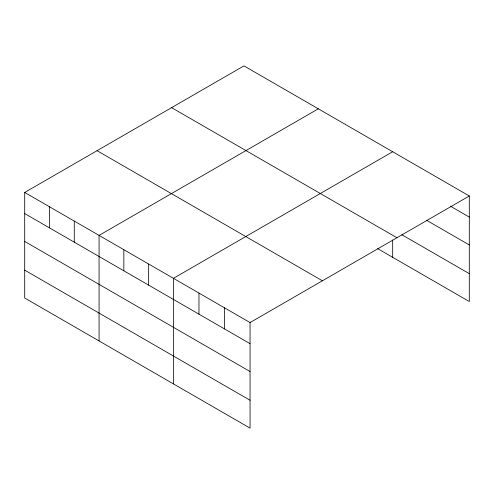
<?xml version="1.0" encoding="UTF-8"?>
<svg xmlns="http://www.w3.org/2000/svg" width="494" height="494" viewBox="0 0 494 494"><rect width="100%" height="100%" fill="white"/><g stroke="black" fill="none" stroke-linecap="round" stroke-linejoin="round"><path stroke-width="0.74" d="M250.05 371.537L250.05 322.563L24.7 192.456L24.7 298.018L250.05 428.125L250.05 371.537L24.7 241.436M377.675 248.643L469.3 301.544L469.3 195.982L243.95 65.875L24.7 192.456M318.315 108.81L99.066 235.391L99.066 340.953M392.681 151.744L173.431 278.326L173.431 383.887M250.05 322.563L469.3 195.982M450.312 206.122L469.3 217.088M426.736 220.38L469.3 244.956M401.85 234.73L469.3 273.67M171.597 107.649L396.948 237.75M97.052 150.682L322.403 280.79M24.7 213.562L250.05 343.67M24.7 270.15L250.05 400.257M392.681 239.985L392.681 257.306M224.511 307.818L224.511 328.924M198.971 293.072L198.971 314.178M148.645 264.012L148.645 285.124M123.852 249.705L123.852 270.811M74.279 221.077L74.279 242.184M49.486 206.77L49.486 227.876"/></g></svg>
